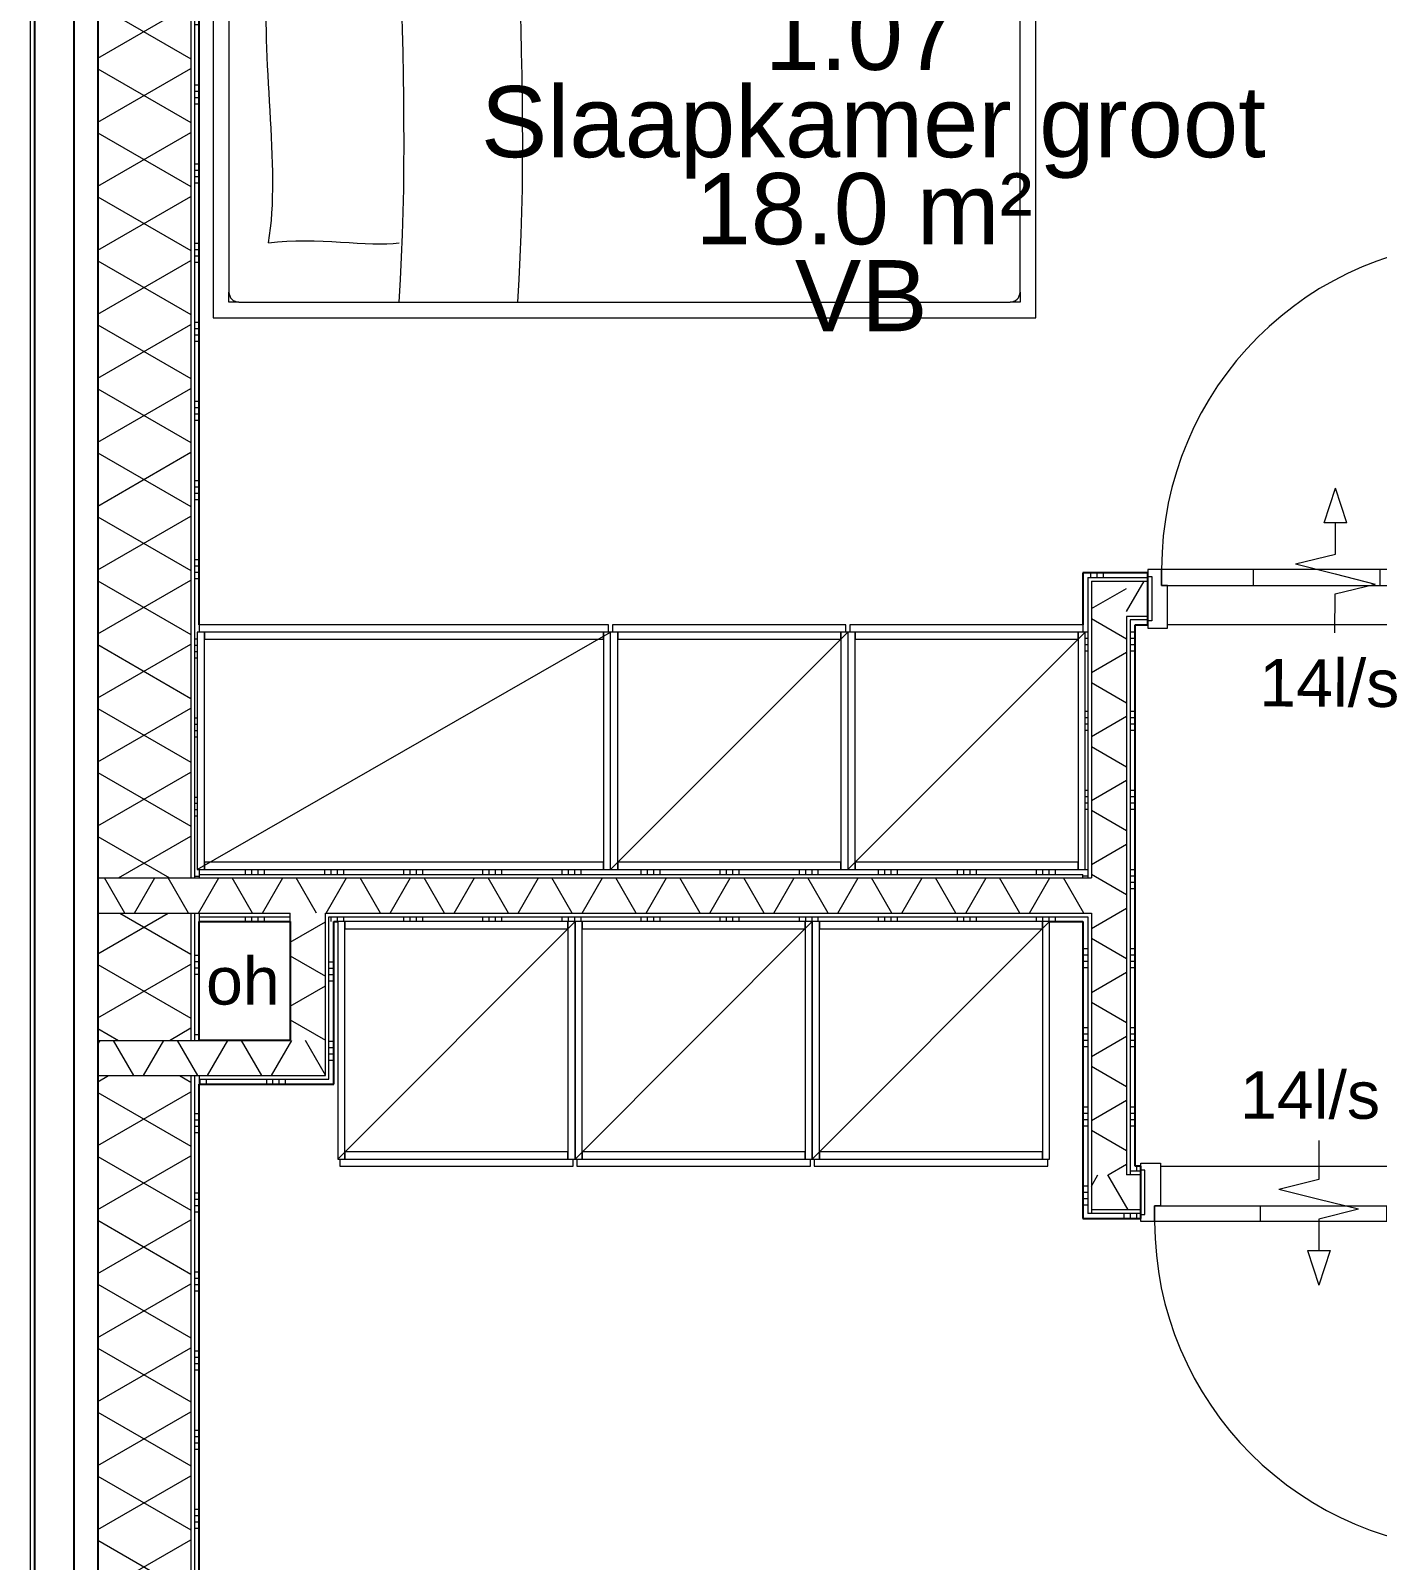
# Model space of a CAD drawing. Header units: millimetres. Extents: x -8546 to 211781, y -3000 to 31870.
# Drawn here: x 15478 to 18883, y 4787 to 8653 of the extents above; entities that cross this region are included whole.
import ezdxf

# ---------------------------------------------------------------- set-up
doc = ezdxf.new("R2010")
doc.units = ezdxf.units.MM
doc.linetypes.add('grid', pattern=[24, 15, -3, 3, -3])
for name, color, linetype, lineweight in [('A-ANNO-NOTE', 131, 'Continuous', 9), ('A-AREA-IDEN', 2, 'Continuous', 9), ('A-DOOR', 31, 'Continuous', 9), ('A-WALL', 113, 'Continuous', 9), ('A-WALL-PATT', 111, 'Continuous', 25), ('G-ANNO-TEXT', 231, 'Continuous', 9), ('I-FURN', 30, 'Continuous', 9), ('I-WALL', 2, 'Continuous', 9), ('S-GRID', 1, 'Continuous', 9)]:
    doc.layers.add(name, color=color, linetype=linetype, lineweight=lineweight)
doc.styles.add('Arial_2', font='arial.ttf', dxfattribs={"height": 180})
doc.styles.add('Arial_3', font='arial.ttf', dxfattribs={"height": 120})
pattern_1 = [(270, (20290.73, 5782.88), (200, -3e-13), []), (270, (20274.73, 5782.88), (200, -3e-13), []), (270, (20258.73, 5782.88), (200, -3e-13), []), (270, (20242.73, 5782.88), (200, -3e-13), [])]
pattern_2 = [(360, (18138.73, 6532.88), (4e-13, 200), []), (360, (18138.73, 6516.88), (4e-13, 200), []), (360, (18138.73, 6500.88), (4e-13, 200), []), (360, (18138.73, 6484.88), (4e-13, 200), [])]
pattern_3 = [(90, (17021.74, 6400.88), (-200, 4e-13), []), (90, (17037.74, 6400.88), (-200, 4e-13), []), (90, (17053.74, 6400.88), (-200, 4e-13), []), (90, (17069.74, 6400.88), (-200, 4e-13), [])]

# ---------------------------------------------------------------- blocks, each defined once
blk = doc.blocks.new('32_EA_binnenkozijn_hardhout_deurzonderbovenlicht - 900x2730-1443314-1ste verdieping')
at = {"layer": 'A-DOOR'}
h = blk.add_hatch(dxfattribs=at)
h.set_pattern_fill('FP_78', color=256, style=0, pattern_type=2)
h.set_pattern_definition([(90, (1929.76, -7216.88), (-320, 2e-14), [])])
h.paths.add_polyline_path([(430, 34), (430, 74), (-400, 74), (-400, 34), (325.9, 34)])
blk.add_line((430, 74), (430, 904), dxfattribs=at)
at = {"layer": 'A-DOOR', "lineweight": 18}
for p, q in [((-400, 74), (-435, 74)), ((-435, 74), (-435, 66)), ((-435, 56), (-425, 56)), ((-425, 56), (-425, -56)), ((430, 74), (-400, 74)), ((-400, 74), (-400, 34)), ((-400, 34), (-400, 74)), ((430, 34), (430, 74)), ((441, 74), (430, 74)), ((430, 74), (430, 34)), ((455, -56), (455, 56)), ((455, 56), (465, 56)), ((-400, 34), (430, 34)), ((-385, 34), (-400, 34)), ((-385, -74), (-385, 34)), ((430, 34), (415, 34)), ((415, 34), (415, -74)), ((-425, -56), (-435, -56)), ((-435, -66), (-435, -74)), ((-435, -74), (-385, -74)), ((415, -74), (465, -74)), ((465, -56), (455, -56)), ((465, -74), (465, -66))]:
    blk.add_line(p, q, dxfattribs=at)
at = {"layer": 'A-DOOR'}
blk.add_arc((430, 74), 830, 90, 180, dxfattribs=at)
blk = doc.blocks.new('32_EA_binnenkozijn_hardhout_deurzonderbovenlicht - 900x2730-1443313-1ste verdieping')
at = {"layer": 'A-DOOR'}
h = blk.add_hatch(dxfattribs=at)
h.set_pattern_fill('FP_79', color=256, style=0, pattern_type=2)
h.set_pattern_definition([(90, (1947.26, -5716.88), (-320, 2e-14), [])])
h.paths.add_polyline_path([(-400, -74), (430, -74), (430, -34), (-400, -34)])
at = {"layer": 'A-DOOR', "lineweight": 18}
for p, q in [((-435, 66), (-435, 74)), ((-435, 74), (-385, 74)), ((-425, 56), (-435, 56)), ((-425, -56), (-425, 56)), ((-385, 74), (-385, -34)), ((415, -34), (415, 74)), ((415, 74), (465, 74)), ((455, 56), (455, -56)), ((465, 56), (455, 56)), ((465, 74), (465, 66)), ((-400, -34), (430, -34)), ((-400, -74), (-400, -34)), ((-400, -34), (-400, -74)), ((-385, -34), (-400, -34)), ((430, -34), (415, -34)), ((430, -34), (430, -74)), ((430, -74), (430, -34)), ((-435, -56), (-425, -56)), ((-435, -74), (-435, -66)), ((-400, -74), (-435, -74)), ((430, -74), (-400, -74)), ((452.5, -74), (430, -74)), ((455, -56), (465, -56))]:
    blk.add_line(p, q, dxfattribs=at)
at = {"layer": 'A-DOOR'}
blk.add_line((430, -74), (430, -904), dxfattribs=at)
blk.add_arc((430, -74), 830, 180, 270, dxfattribs=at)
blk = doc.blocks.new('82_CC_MOD_bed dubbel - 2000 x 1800 pootjes-461441-1ste verdieping')
at = {"layer": 'I-FURN'}
for p, q in [((1492.9, 1089.1), (-587.1, 1089.1)), ((-587.1, 1089.1), (-587.1, -790.9)), ((1492.9, -790.9), (1492.9, 1089.1)), ((-547.1, 1024.1), (-547.1, 1049.1)), ((-547.1, 1049.1), (-522.1, 1049.1)), ((1427.9, 1049.1), (-522.1, 1049.1)), ((1427.9, 1049.1), (1452.9, 1049.1)), ((1452.9, 1049.1), (1452.9, 1024.1)), ((-547.1, 1024.1), (-547.1, -725.9)), ((1452.9, -725.9), (1452.9, 1024.1)), ((-547.1, -750.9), (-547.1, -725.9)), ((1452.9, -725.9), (1452.9, -750.9)), ((-522.1, -750.9), (-547.1, -750.9)), ((-522.1, -750.9), (1427.9, -750.9)), ((1452.9, -750.9), (1427.9, -750.9)), ((-587.1, -790.9), (1492.9, -790.9))]:
    blk.add_line(p, q, dxfattribs=at)
for centre, start, end in [((-522.1, 1024.1), 90, 180), ((1427.9, 1024.1), 0, 90), ((-522.1, -725.9), 180, 270), ((1427.9, -725.9), 270, 0)]:
    blk.add_arc(centre, 25, start, end, dxfattribs=at)
for points in [[(-117.1, -750.9), (-75, -148.9), (-154.4, 497.6), (-117.1, 1049.1)], [(182.9, -750.9), (225, -148.9), (145.6, 497.6), (182.9, 1049.1)], [(-447.1, 224.1), (-413.8, 413.3), (-469.7, 701.2), (-447.1, 899.1)], [(-447.1, 899.1), (-325.5, 914), (-192.5, 888.2), (-117.1, 899.1)], [(-447.1, 224.1), (-325.5, 239), (-192.5, 213.2), (-117.1, 224.1)], [(-447.1, 74.1), (-325.5, 89), (-192.5, 63.2), (-117.1, 74.1)], [(-447.1, -600.9), (-413.8, -411.7), (-469.7, -123.8), (-447.1, 74.1)], [(-447.1, -600.9), (-325.5, -586), (-192.5, -611.8), (-117.1, -600.9)]]:
    blk.add_open_spline(points, degree=3, dxfattribs=at)
blk = doc.blocks.new('73_EA_Standaard_kledingkast_IKEA - 670x600x2790-500019-1ste verdieping')
at = {"layer": 'I-FURN'}
for p, q in [((0, 600), (600, 0)), ((600, 600), (0, 600)), ((0, 600), (0, 582)), ((0, 582), (0, 18)), ((18, 582), (0, 582)), ((0, 582), (600, 582)), ((18, 18), (18, 582)), ((582, 582), (582, 18)), ((600, 582), (582, 582)), ((600, 582), (600, 600)), ((618, 595), (600, 595)), ((600, 18), (600, 582)), ((618, 5), (618, 595)), ((0, 18), (18, 18)), ((600, 18), (0, 18)), ((0, 18), (0, 0)), ((0, 0), (600, 0)), ((582, 18), (600, 18)), ((600, 0), (600, 18)), ((600, 5), (618, 5))]:
    blk.add_line(p, q, dxfattribs=at)
blk = doc.blocks.new('73_EA_Standaard_kledingkast_IKEA - 600x900x2600-502647-1ste verdieping')
at = {"layer": 'I-FURN'}
for p, q in [((0, 1045), (600, 0)), ((600, 1045), (0, 1045)), ((0, 1045), (0, 1027)), ((600, 1027), (600, 1045)), ((0, 1027), (0, 18)), ((18, 1027), (0, 1027)), ((0, 1027), (600, 1027)), ((18, 18), (18, 1027)), ((582, 1027), (582, 18)), ((600, 1027), (582, 1027)), ((618, 1040), (600, 1040)), ((600, 18), (600, 1027)), ((618, 5), (618, 1040)), ((0, 18), (18, 18)), ((600, 18), (0, 18)), ((0, 18), (0, 0)), ((0, 0), (600, 0)), ((582, 18), (600, 18)), ((600, 0), (600, 18)), ((600, 5), (618, 5))]:
    blk.add_line(p, q, dxfattribs=at)
blk = doc.blocks.new('73_EA_Standaard_kledingkast_IKEA - 670x600x2790-V11-1ste verdieping')
at = {"layer": 'I-FURN'}
for p, q in [((0, 600), (600, 0)), ((0, 600), (0, 582)), ((0, 582), (0, 18)), ((18, 582), (0, 582)), ((0, 582), (600, 582)), ((18, 18), (18, 582)), ((582, 582), (582, 18)), ((600, 582), (582, 582)), ((600, 582), (600, 600)), ((618, 595), (600, 595)), ((600, 18), (600, 582)), ((618, 5), (618, 595)), ((0, 18), (18, 18)), ((600, 18), (0, 18)), ((0, 18), (0, 0)), ((582, 18), (600, 18)), ((600, 0), (600, 18)), ((600, 5), (618, 5))]:
    blk.add_line(p, q, dxfattribs=at)
blk = doc.blocks.new('61_EA_VENT_DEURDOORVOER1 - WCD 2-1511445-1ste verdieping')
at = {"layer": 'A-ANNO-NOTE'}
for p, q in [((0, 1.308), (0, 0.324)), ((0, 0.324), (-1.007, 0.073)), ((0, -0.178), (-1.007, 0.073)), ((1.007, -0.429), (0, -0.178)), ((1.007, -0.429), (0, -0.68)), ((0, -0.68), (0, -1.467)), ((-0.285, -1.467), (0, -2.343)), ((-0.285, -1.467), (0.285, -1.467)), ((0.285, -1.467), (0, -2.343))]:
    blk.add_line(p, q, dxfattribs=at)

msp = doc.modelspace()

# ---------------------------------------------------------------- hatches: boundary and pattern name
at = {"layer": 'A-WALL-PATT', "lineweight": 9}
h = msp.add_hatch(dxfattribs=at)
h.set_pattern_fill('FP_9', color=256, angle=60, style=0, pattern_type=2)
h.set_pattern_definition([(150, (15904.76, 6467.82), (-70, -121.2436), []), (210, (15904.76, 6467.82), (70, -121.2436), [])])
h.paths.add_polyline_path([(15648.3, 2709.7), (15883.3, 2709.7), (15883.3, 6011.9), (15648.3, 6011.9), (15648.3, 3181.5)])
h.paths.add_polyline_path([(15883.3, 6100.9), (15883.3, 6422.4), (15648.3, 6422.4), (15648.3, 6100.9)])
h.paths.add_polyline_path([(15883.3, 6511.4), (15883.3, 10226), (15648.3, 10226), (15648.3, 6511.4)])
h = msp.add_hatch(dxfattribs=at)
h.set_pattern_fill('FP_8', color=256, angle=90, style=0, pattern_type=2)
h.set_pattern_definition([(180, (15904.76, 6467.83), (-4e-13, -200), []), (180, (15904.76, 6483.83), (-4e-13, -200), []), (180, (15904.76, 6499.83), (-4e-13, -200), []), (180, (15904.76, 6515.83), (-4e-13, -200), [])])
h.paths.add_polyline_path([(15904.8, 2709.7), (15904.8, 6011.9), (15892.3, 6011.9), (15892.3, 2709.7)])
h.paths.add_polyline_path([(15892.3, 6100.9), (15904.8, 6100.9), (15904.8, 6422.4), (15892.3, 6422.4)])
h.paths.add_polyline_path([(15904.8, 6511.4), (15904.8, 6532.9), (15899.7, 6532.9), (15899.7, 7132.9), (15904.7, 7132.9), (15904.8, 10226), (15892.3, 10226), (15892.3, 6511.4)])
h = msp.add_hatch(dxfattribs=at)
h.set_pattern_fill('FP_66', color=256, angle=90, style=0, pattern_type=2)
h.set_pattern_definition(pattern_2)
h.paths.add_polyline_path([(18151.2, 5663.4), (18151.2, 6413.4), (18138.7, 6413.4), (18138.7, 5663.4)])
h.paths.add_polyline_path([(18138.7, 6511.4), (18151.2, 6511.4), (18151.2, 7282.9), (18138.7, 7282.9), (18139.7, 7132.9), (18144.7, 7132.9), (18144.7, 6532.9), (18138.7, 6532.9), (18138.7, 6520.4)])
h = msp.add_hatch(dxfattribs=at)
h.set_pattern_fill('FP_68', color=256, angle=-270, style=0, pattern_type=2)
h.set_pattern_definition([(270, (18790.73, 7282.88), (200, -3e-13), []), (270, (18774.73, 7282.88), (200, -3e-13), []), (270, (18758.73, 7282.88), (200, -3e-13), []), (270, (18742.73, 7282.88), (200, -3e-13), [])])
h.paths.add_polyline_path([(18270.7, 7270.4), (18302.7, 7270.4), (18302.7, 7282.9), (18151.2, 7282.9), (18151.2, 7270.4), (18160.2, 7270.4)])
h = msp.add_hatch(dxfattribs=at)
h.set_pattern_fill('FP_67', color=256, angle=60, style=0, pattern_type=2)
h.set_pattern_definition([(330, (18138.73, 6532.88), (70, 121.244), []), (30, (18138.73, 6532.88), (-70, 121.244), [])])
h.paths.add_polyline_path([(18160.2, 5761.4), (18249.2, 5761.4), (18249.2, 7261.4), (18160.2, 7261.4), (18160.2, 5782.9)])
h = msp.add_hatch(dxfattribs=at)
h.set_pattern_fill('FP_69', color=256, angle=-300, style=0, pattern_type=2)
h.set_pattern_definition([(240, (18790.73, 7282.87), (121.244, -70), []), (300, (18790.73, 7282.87), (121.244, 70), [])])
h.paths.add_polyline_path([(19202.7, 7172.4), (19289.2, 7172.4), (19289.2, 7261.4), (19202.7, 7261.4), (19202.7, 7199)])
h.paths.add_polyline_path([(18302.7, 7172.4), (18302.7, 7261.4), (18249.2, 7261.4), (18249.2, 7172.4), (18270.7, 7172.4)])
h = msp.add_hatch(dxfattribs=at)
h.set_pattern_fill('FP_66', color=256, angle=90, style=0, pattern_type=2)
h.set_pattern_definition(pattern_2)
h.paths.add_polyline_path([(18258.2, 5782.9), (18270.7, 5782.9), (18270.7, 7163.4), (18258.2, 7163.4), (18258.2, 6051.2)])
h = msp.add_hatch(dxfattribs=at)
h.set_pattern_fill('FP_87', color=256, angle=60, style=0, pattern_type=2)
h.set_pattern_definition([(60, (17021.74, 6400.88), (-121.244, 70), []), (120, (17021.74, 6400.88), (-121.244, -70), [])])
h.paths.add_polyline_path([(18160.2, 6422.4), (18160.2, 6511.4), (15648.3, 6511.4), (15648.3, 6422.4), (18151.2, 6422.4)])
h = msp.add_hatch(dxfattribs=at)
h.set_pattern_fill('FP_86', color=256, angle=90, style=0, pattern_type=2)
h.set_pattern_definition(pattern_3)
h.paths.add_polyline_path([(18126.7, 6520.4), (18138.7, 6520.4), (18138.7, 6532.9), (15904.8, 6532.9), (15904.8, 6520.4), (17629.4, 6520.4)])
h = msp.add_hatch(dxfattribs=at)
h.set_pattern_fill('FP_122', color=256, angle=60, style=0, pattern_type=2)
h.set_pattern_definition([(150, (16245.23, 6250.88), (-70, -121.24), []), (210, (16245.23, 6250.88), (70, -121.24), [])])
h.paths.add_polyline_path([(16223.7, 6100.9), (16223.7, 6422.4), (16134.7, 6422.4), (16134.7, 6100.9)])
h = msp.add_hatch(dxfattribs=at)
h.set_pattern_fill('FP_86', color=256, angle=90, style=0, pattern_type=2)
h.set_pattern_definition(pattern_3)
h.paths.add_polyline_path([(18036.7, 6400.9), (18138.7, 6400.9), (18138.7, 6413.4), (16232.7, 6413.4), (16232.7, 6400.9), (17629.4, 6400.9)])
h.paths.add_polyline_path([(16134.7, 6400.9), (16134.7, 6413.4), (15904.8, 6413.4), (15904.8, 6400.9), (15908.2, 6400.9)])
h = msp.add_hatch(dxfattribs=at)
h.set_pattern_fill('FP_123', color=256, angle=90, style=0, pattern_type=2)
h.set_pattern_definition([(180, (16245.23, 6250.88), (-4e-13, -200), []), (180, (16245.23, 6266.88), (-4e-13, -200), []), (180, (16245.23, 6282.88), (-4e-13, -200), []), (180, (16245.23, 6298.88), (-4e-13, -200), [])])
h.paths.add_polyline_path([(16232.7, 6002.9), (16245.2, 6002.9), (16245.2, 6400.9), (16232.7, 6400.9), (16232.7, 6011.9)])
h = msp.add_hatch(dxfattribs=at)
h.set_pattern_fill('FP_124', color=256, angle=60, style=0, pattern_type=2)
h.set_pattern_definition([(60, (16075, 5990.37), (-121.244, 70), []), (120, (16075, 5990.37), (-121.244, -70), [])])
h.paths.add_polyline_path([(16223.7, 6011.9), (16223.7, 6100.9), (15648.3, 6100.9), (15648.3, 6011.9), (15904.8, 6011.9)])
h = msp.add_hatch(dxfattribs=at)
h.set_pattern_fill('FP_125', color=256, angle=90, style=0, pattern_type=2)
h.set_pattern_definition([(90, (16075, 5990.38), (-200, 5e-13), []), (90, (16091, 5990.38), (-200, 5e-13), []), (90, (16107, 5990.38), (-200, 5e-13), []), (90, (16123, 5990.38), (-200, 5e-13), [])])
h.paths.add_polyline_path([(15904.8, 5990.4), (16245.2, 5990.4), (16245.2, 6002.9), (15904.8, 6002.9)])
h = msp.add_hatch(dxfattribs=at)
h.set_pattern_fill('FP_65', color=256, angle=-300, style=0, pattern_type=2)
h.set_pattern_definition([(240, (20290.73, 5782.88), (121.244, -70), []), (300, (20290.73, 5782.88), (121.244, 70), [])])
h.paths.add_polyline_path([(22464.2, 5672.4), (22464.2, 5761.4), (22142.7, 5761.4), (22142.7, 5672.4), (22455.2, 5672.4)])
h.paths.add_polyline_path([(18160.2, 5672.4), (18285.2, 5672.4), (18285.2, 5761.4), (18160.2, 5761.4)])
h.paths.add_polyline_path([(19194.2, 5672.4), (19927.2, 5672.4), (19927.2, 5761.4), (19185.2, 5761.4), (19185.2, 5672.4)])
h.paths.add_polyline_path([(21242.7, 5672.4), (21242.7, 5761.4), (20827.2, 5761.4), (20827.2, 5672.4), (21221.2, 5672.4)])
h = msp.add_hatch(dxfattribs=at)
h.set_pattern_fill('FP_64', color=256, angle=-270, style=0, pattern_type=2)
h.set_pattern_definition(pattern_1)
h.paths.add_polyline_path([(22442.7, 5770.4), (22442.7, 5782.9), (22142.7, 5782.9), (22142.7, 5770.4), (22219.1, 5770.4)])
h.paths.add_polyline_path([(21242.7, 5770.4), (21242.7, 5782.9), (20827.2, 5782.9), (20827.2, 5770.4), (21071.7, 5770.4)])
h.paths.add_polyline_path([(19927.2, 5770.4), (19927.2, 5782.9), (19185.2, 5782.9), (19185.2, 5770.4), (19924.2, 5770.4)])
h.paths.add_polyline_path([(18258.2, 5770.4), (18285.2, 5770.4), (18285.2, 5782.9), (18258.2, 5782.9)])
h = msp.add_hatch(dxfattribs=at)
h.set_pattern_fill('FP_64', color=256, angle=-270, style=0, pattern_type=2)
h.set_pattern_definition(pattern_1)
h.paths.add_polyline_path([(22304.9, 5650.9), (22304.9, 5663.4), (22142.7, 5663.4), (22142.7, 5650.9), (22292.9, 5650.9)])
h.paths.add_polyline_path([(22326.9, 5650.9), (22442.7, 5650.9), (22442.7, 5663.4), (22326.9, 5663.4)])
h.paths.add_polyline_path([(19304.7, 5650.9), (19927.2, 5650.9), (19927.2, 5663.4), (19283.2, 5663.4), (19283.2, 5650.9), (19292.2, 5650.9)])
h.paths.add_polyline_path([(19185.2, 5650.9), (19194.2, 5650.9), (19194.2, 5663.4), (19185.2, 5663.4)])
h.paths.add_polyline_path([(18285.2, 5650.9), (18285.2, 5663.4), (18138.7, 5663.4), (18138.7, 5650.9), (18203.1, 5650.9)])
h.paths.add_polyline_path([(21132.2, 5650.9), (21132.2, 5663.4), (20827.2, 5663.4), (20827.2, 5650.9), (21123.2, 5650.9)])
h.paths.add_polyline_path([(21221.2, 5650.9), (21242.7, 5650.9), (21242.7, 5663.4), (21221.2, 5663.4)])

# ---------------------------------------------------------------- linework, layer by layer
at = {"layer": 'A-WALL', "lineweight": 25}
for p, q in [((15488.3, 10257.5), (15488.3, 2699.8)), ((15588.3, 2699.8), (15588.3, 10257.5))]:
    msp.add_line(p, q, dxfattribs=at)
at = {"layer": 'A-WALL'}
for p, q in [((15478.3, 2709.7), (15478.3, 10226)), ((15883.3, 10226), (15883.3, 6511.4)), ((15892.3, 10226), (15892.3, 6511.4)), ((18151.2, 7270.4), (18151.2, 6511.4)), ((18151.2, 7270.4), (18302.7, 7270.4)), ((18160.2, 7261.4), (18160.2, 6511.4)), ((18160.2, 7261.4), (18302.7, 7261.4)), ((18249.2, 7172.4), (18249.2, 5761.4)), ((18302.7, 7172.4), (18249.2, 7172.4)), ((18258.2, 7163.4), (18258.2, 5761.4)), ((18302.7, 7163.4), (18258.2, 7163.4)), ((15648.3, 6511.4), (18160.2, 6511.4)), ((15904.8, 6532.9), (15904.8, 6511.4)), ((15904.8, 6520.4), (18138.7, 6520.4)), ((18138.7, 6511.4), (18138.7, 6520.4)), ((15648.3, 6422.4), (16134.7, 6422.4)), ((15883.3, 6422.4), (15883.3, 6100.9)), ((15892.3, 6422.4), (15892.3, 6100.9)), ((15904.8, 6422.4), (15904.8, 6400.9)), ((16134.7, 6400.9), (16134.7, 6422.4)), ((16223.7, 6422.4), (18160.2, 6422.4)), ((16223.7, 6011.9), (16223.7, 6422.4)), ((18160.2, 6422.4), (18160.2, 5663.4)), ((15904.8, 6413.4), (16134.7, 6413.4)), ((16232.7, 6413.4), (18151.2, 6413.4)), ((16232.7, 6002.9), (16232.7, 6413.4)), ((18151.2, 6413.4), (18151.2, 5663.4)), ((15648.3, 6100.9), (15904.8, 6100.9)), ((15648.3, 6011.9), (16223.7, 6011.9)), ((15883.3, 6011.9), (15883.3, 2709.7)), ((15892.3, 6011.9), (15892.3, 2709.7)), ((15904.8, 6011.9), (15904.8, 5990.4)), ((15904.8, 6002.9), (16232.7, 6002.9)), ((18285.2, 5761.4), (18249.2, 5761.4)), ((18285.2, 5770.4), (18258.2, 5770.4)), ((18285.2, 5663.4), (18151.2, 5663.4)), ((18285.2, 5672.4), (18160.2, 5672.4))]:
    msp.add_line(p, q, dxfattribs=at)
at = {"layer": 'I-WALL', "lineweight": 25}
for p, q in [((15648.3, 10226), (15648.3, 2709.7)), ((15904.8, 7150.9), (15904.8, 10226)), ((18302.7, 7282.9), (18138.7, 7282.9)), ((18138.7, 7282.9), (18138.7, 7150.9)), ((18302.7, 7150.9), (18302.7, 7282.9)), ((18270.7, 5782.9), (18270.7, 7150.9)), ((18270.7, 7150.9), (18302.7, 7150.9)), ((15904.8, 6100.9), (15904.8, 6400.9)), ((15904.8, 6400.9), (16134.7, 6400.9)), ((16134.7, 6400.9), (16134.7, 6100.9)), ((16245.2, 6400.9), (16254.7, 6400.9)), ((16245.2, 5990.4), (16245.2, 6400.9)), ((18054.7, 6400.9), (18138.7, 6400.9)), ((18138.7, 6400.9), (18138.7, 5650.9)), ((16134.7, 6100.9), (15904.8, 6100.9)), ((15904.8, 2709.7), (15904.8, 5990.4)), ((15904.8, 5990.4), (16245.2, 5990.4)), ((18285.2, 5782.9), (18270.7, 5782.9)), ((18285.2, 5650.9), (18285.2, 5782.9)), ((18138.7, 5650.9), (18285.2, 5650.9))]:
    msp.add_line(p, q, dxfattribs=at)
at = {"layer": 'I-WALL'}
for p, q in [((19152.7, 7150.9), (18352.7, 7150.9)), ((18335.2, 5782.9), (19135.2, 5782.9))]:
    msp.add_line(p, q, dxfattribs=at)
at = {"layer": 'S-GRID', "linetype": 'grid'}
msp.add_line((15648.3, -988.7), (15648.3, 13256.3), dxfattribs=at)

# ---------------------------------------------------------------- block references
at = {"layer": 'A-ANNO-NOTE', "xscale": 100, "yscale": 100, "zscale": 100, "rotation": 179.730512216981}
msp.add_blockref('61_EA_VENT_DEURDOORVOER1 - WCD 2-1511445-1ste verdieping', (18776.7, 7261.9), dxfattribs=at)
at = {"layer": 'A-ANNO-NOTE', "xscale": 100, "yscale": 100, "zscale": 100}
msp.add_blockref('61_EA_VENT_DEURDOORVOER1 - WCD 2-1511445-1ste verdieping', (18735.2, 5716.9), dxfattribs=at)
at = {"layer": 'A-DOOR'}
for name, p in [('32_EA_binnenkozijn_hardhout_deurzonderbovenlicht - 900x2730-1443314-1ste verdieping', (18737.7, 7216.9)), ('32_EA_binnenkozijn_hardhout_deurzonderbovenlicht - 900x2730-1443313-1ste verdieping', (18720.2, 5716.9))]:
    msp.add_blockref(name, p, dxfattribs=at)
at = {"layer": 'I-FURN'}
msp.add_blockref('82_CC_MOD_bed dubbel - 2000 x 1800 pootjes-461441-1ste verdieping', (16526.9, 8717.8), dxfattribs=at)
for name, p, rotation in [('73_EA_Standaard_kledingkast_IKEA - 600x900x2600-502647-1ste verdieping', (16944.7, 6532.9), 89.99999999999953), ('73_EA_Standaard_kledingkast_IKEA - 670x600x2790-V11-1ste verdieping', (17544.7, 6532.9), 89.99999999999953), ('73_EA_Standaard_kledingkast_IKEA - 670x600x2790-500019-1ste verdieping', (18144.7, 6532.9), 89.99999999999953), ('73_EA_Standaard_kledingkast_IKEA - 670x600x2790-500019-1ste verdieping', (16254.7, 6400.9), 269.9999999999993), ('73_EA_Standaard_kledingkast_IKEA - 670x600x2790-500019-1ste verdieping', (16854.7, 6400.9), 269.9999999999997), ('73_EA_Standaard_kledingkast_IKEA - 670x600x2790-500019-1ste verdieping', (17454.7, 6400.9), 269.9999999999997)]:
    msp.add_blockref(name, p, dxfattribs=dict(at, rotation=rotation))

# ---------------------------------------------------------------- texts
at = {"layer": 'A-ANNO-NOTE', "insert": (18585, 7065), "char_height": 120, "width": 464.979, "attachment_point": 1, "rotation": 359.7305, "style": 'Arial_3', "bg_fill": 3, "box_fill_scale": 1.25, "bg_fill_color": 256, "bg_fill_true_color": 13158600, "bg_fill_transparency": 0}
msp.add_mtext('14l/s', dxfattribs=at)
at = {"layer": 'A-ANNO-NOTE', "insert": (18536, 6022.7), "char_height": 120, "width": 464.979, "attachment_point": 1, "style": 'Arial_3', "bg_fill": 3, "box_fill_scale": 1.25, "bg_fill_color": 256, "bg_fill_true_color": 13158600, "bg_fill_transparency": 0}
msp.add_mtext('14l/s', dxfattribs=at)
at = {"layer": 'A-AREA-IDEN', "char_height": 180, "attachment_point": 1, "style": 'Arial_2'}
for s, insert, width in [('1.07', (17334.3, 8733.6), 585.232), ('Slaapkamer groot', (16616.8, 8512.9), 2324.894), ('18.0 m²', (17159.3, 8292.9), 1010.126), ('VB', (17410.8, 8072.9), 400.844)]:
    msp.add_mtext(s, dxfattribs=dict(at, insert=insert, width=width))
at = {"layer": 'G-ANNO-TEXT', "color": 7, "insert": (15921.8, 6311.4), "char_height": 120, "width": 240.506, "attachment_point": 1, "style": 'Arial_3'}
msp.add_mtext('oh', dxfattribs=at)

doc.saveas('drawing.dxf')
